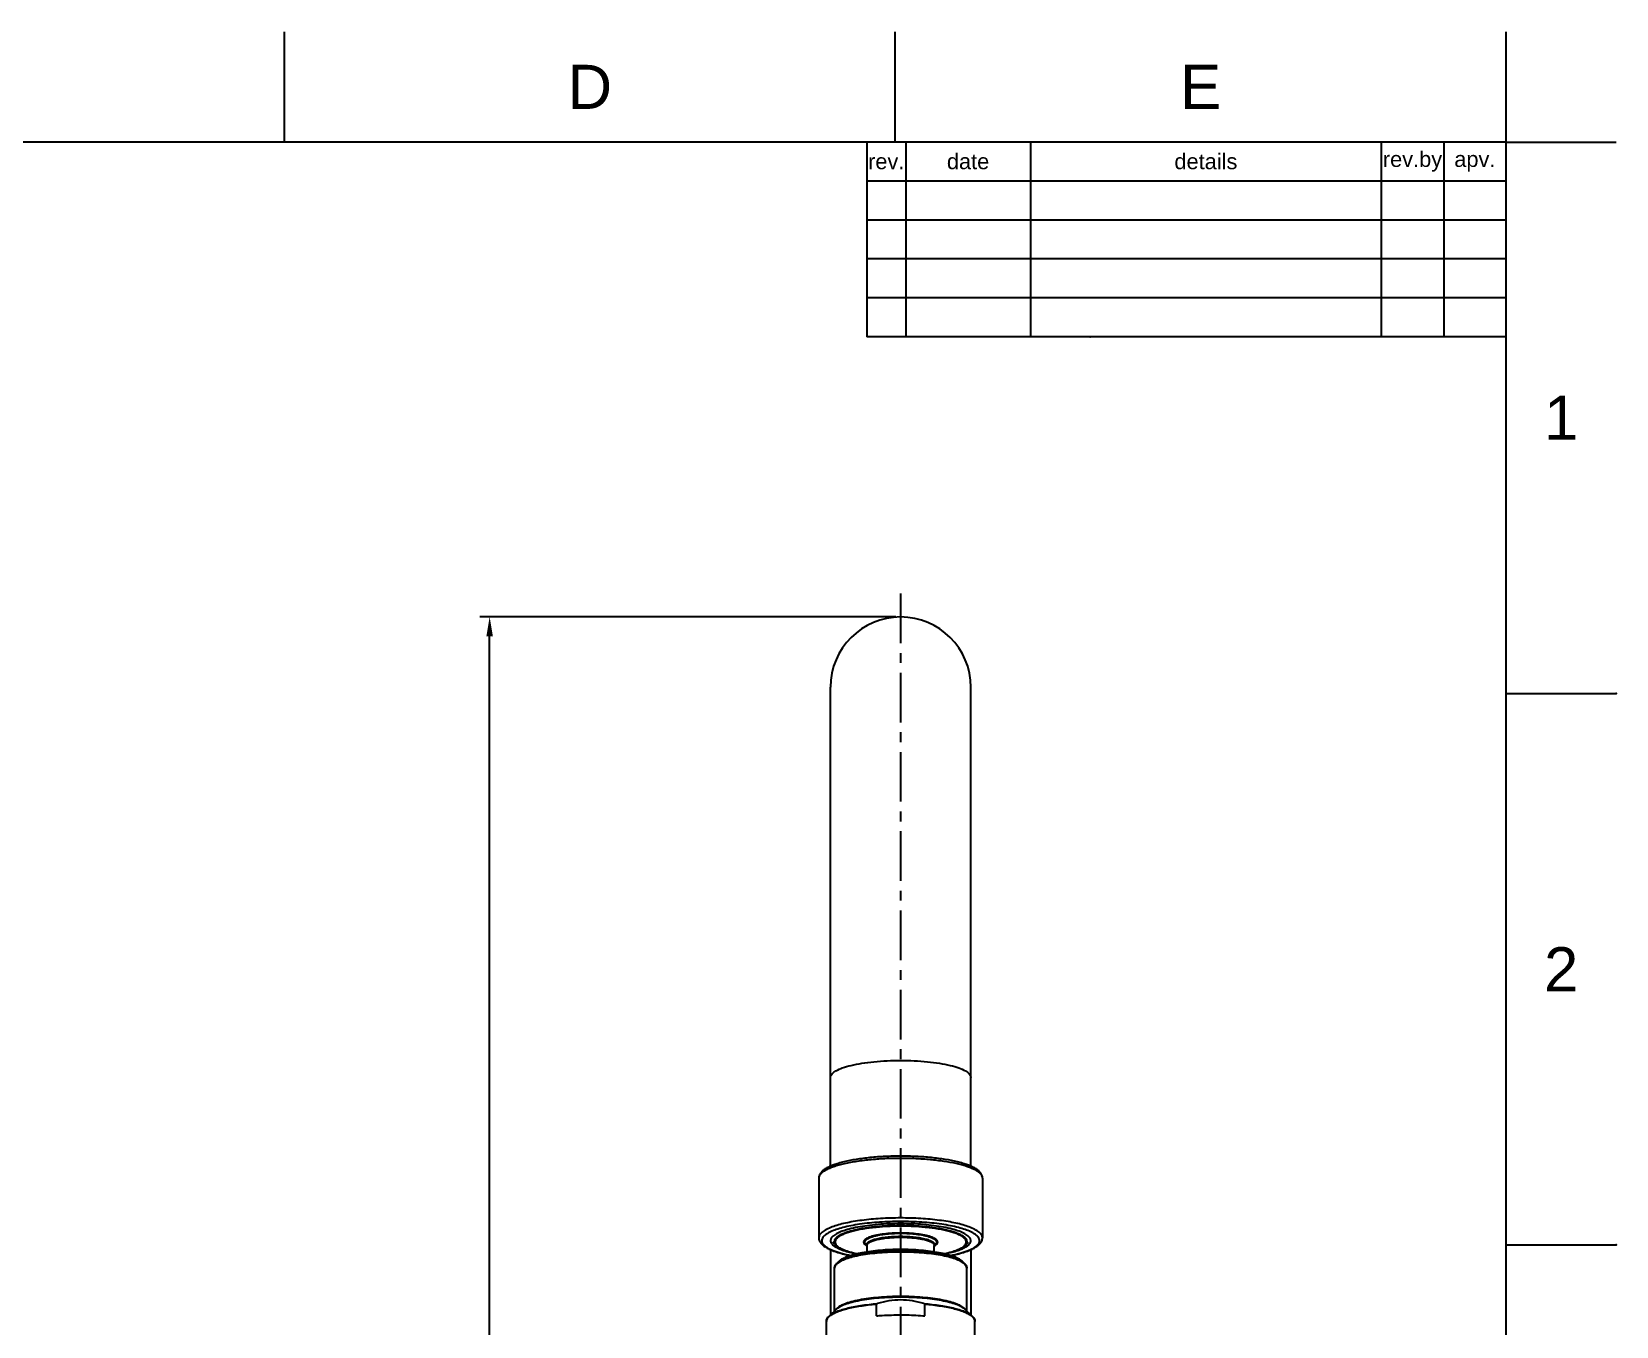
# Model space of a CAD drawing. Header units: millimetres. Extents: x 789 to 1209, y 393 to 987.
# Drawn here: x 1005.9 to 1209.1, y 820.5 to 986.5 of the extents above; entities that cross this region are included whole.
import ezdxf

# ---------------------------------------------------------------- set-up
doc = ezdxf.new("R2010")
doc.units = ezdxf.units.MM
doc.header["$LTSCALE"] = 0.1
doc.linetypes.add('CENTERX2', pattern=[101.6, 63.5, -12.7, 12.7, -12.7])
for name, color, linetype in [('02___PRT_ALL_AXES', 7, 'Continuous'), ('CENTER', 1, 'CENTERX2'), ('DIM', 3, 'Continuous'), ('FORM', 7, 'Continuous'), ('TEXT', 2, 'Continuous')]:
    doc.layers.add(name, color=color, linetype=linetype)
doc.styles.get("Standard").update_dxf_attribs({"font": 'arial.ttf'})
doc.dimstyles.new('ISO-25', dxfattribs={"dimtxt": 2.5, "dimasz": 2.5, "dimexe": 1.25, "dimexo": 0.625, "dimtad": 1, "dimlfac": 1.333333, "dimtxsty": 'Standard', "dimcen": 2.5, "dimadec": 0, "dimazin": 0, "dimtfac": 1, "dimtmove": 0, "dimatfit": 3, "dimfxl": 0, "dimarcsym": 0})

# ---------------------------------------------------------------- blocks, each defined once
blk = doc.blocks.new('*D4')
at = {"layer": 'Defpoints', "color": 0}
for p in [(1064.64, 911.49), (1117.36, 911.49), (1091.26, 609.61)]:
    blk.add_point(p, dxfattribs=at)
at = {"layer": 'DIM', "color": 0, "lineweight": -2}
for p, q in [((1116.73, 911.49), (1063.39, 911.49)), ((1064.64, 612.11), (1064.64, 908.99)), ((1090.63, 609.61), (1063.39, 609.61))]:
    blk.add_line(p, q, dxfattribs=at)
at = {"layer": 'DIM', "color": 0}
for points in [[(1064.22, 908.99), (1065.06, 908.99), (1064.64, 911.49)], [(1064.22, 612.11), (1065.06, 612.11), (1064.64, 609.61)]]:
    blk.add_solid(points, dxfattribs=at)
at = {"layer": 'DIM', "color": 0, "insert": (1062.51, 760.55), "char_height": 2.5, "attachment_point": 5, "rotation": 90}
blk.add_mtext('402,5', dxfattribs=at)

msp = doc.modelspace()

# ---------------------------------------------------------------- linework, layer by layer
for p, q in [((1038.3213, 972.3843), (1038.3213, 986.5257)), ((1116.6648, 972.3843), (1116.6648, 986.5257)), ((1195.0082, 972.3843), (1195.0082, 986.5257)), ((1195.0082, 972.3843), (803.291, 972.3843)), ((1195.0082, 406.7277), (1195.0082, 972.3843)), ((1195.0082, 972.3843), (1209.1496, 972.3843)), ((1195.0082, 901.6772), (1209.1496, 901.6772)), ((1195.0082, 830.9701), (1209.1496, 830.9701))]:
    msp.add_line(p, q)
at = {"color": 7, "linetype": 'Continuous'}
for p, q in [((1108.3578, 841.0631), (1108.3578, 902.4693)), ((1126.3578, 841.0632), (1126.3578, 902.4693)), ((1108.3681, 832.6581), (1108.3596, 832.6541)), ((1109.1079, 830.878), (1108.6421, 831.3158)), ((1125.6077, 830.878), (1126.0736, 831.3158)), ((1126.3561, 832.6541), (1126.3475, 832.6581)), ((1108.3578, 830.3679), (1108.3578, 822.0191)), ((1113.0453, 830.8532), (1112.8609, 831.0265)), ((1121.6703, 830.8532), (1121.8547, 831.0265)), ((1126.3578, 830.368), (1126.3578, 822.0191)), ((1109.4711, 828.8869), (1109.193, 828.6257)), ((1125.2446, 828.8869), (1125.5226, 828.6257)), ((1114.2392, 821.883), (1114.2392, 823.3509)), ((1120.4764, 821.883), (1120.4764, 823.3509)), ((1109.1079, 822.7239), (1108.1762, 821.8484)), ((1125.6077, 822.7239), (1126.5395, 821.8484))]:
    msp.add_line(p, q, dxfattribs=at)
for centre, radius, start, end in [((1117.3578, 902.4863), 9, 0, 180), ((1110.0065, 831.6989), 1.1695, 222.784994, 223.338317), ((1112.3582, 824.4808), 5.3128, 112.682853, 112.962728), ((1113.3282, 831.0494), 0.3302, 202.587028, 205.714031), ((1121.3875, 831.0494), 0.3302, 334.285962, 337.412971), ((1122.358, 824.4821), 5.3114, 67.029419, 67.319188), ((1124.7091, 831.6989), 1.1695, 316.661898, 317.214967), ((1110.9341, 826.5512), 2.7148, 121.649059, 122.025366), ((1123.7816, 826.5512), 2.7148, 57.974655, 58.350757)]:
    msp.add_arc(centre, radius, start, end, dxfattribs=at)
for points, knots in [([(1108.358, 852.4532), (1108.358, 852.8127), (1109.0076, 853.3233), (1109.9369, 853.704), (1111.0662, 854.0307), (1112.4127, 854.2879), (1114.5348, 854.5571), (1116.2083, 854.6305), (1117.3578, 854.6305)], [0, 0, 0, 0, 0.11275707, 0.2081964, 0.33018043, 0.47552937, 0.63950368, 1, 1, 1, 1]), ([(1117.3578, 854.6305), (1118.5073, 854.6305), (1120.1809, 854.5571), (1122.3029, 854.2879), (1123.6495, 854.0307), (1124.7787, 853.704), (1125.7081, 853.3233), (1126.3577, 852.8127), (1126.3577, 852.4532)], [0, 0, 0, 0, 0.36049632, 0.52447063, 0.66981957, 0.7918036, 0.88724293, 1, 1, 1, 1]), ([(1117.3578, 842.3606), (1116.6877, 842.3606), (1115.3714, 842.3295), (1113.4604, 842.1908), (1111.6965, 841.9655), (1110.3528, 841.7038), (1109.4032, 841.4497), (1108.7922, 841.2499), (1108.257, 841.0337), (1107.7996, 840.7995), (1107.4189, 840.5439), (1107.1184, 840.2548), (1106.9441, 839.9724), (1106.8704, 839.7274), (1106.8578, 839.6002), (1106.8578, 839.5361)], [0, 0, 0, 0, 0.17629022, 0.34622595, 0.50382323, 0.64383043, 0.70594425, 0.76232277, 0.81283993, 0.85764043, 0.89728316, 0.9330463, 0.96662792, 0.98314237, 1, 1, 1, 1]), ([(1117.3578, 842.0763), (1116.6748, 842.0763), (1115.3332, 842.0449), (1113.3859, 841.9048), (1111.5901, 841.6776), (1110.2241, 841.4143), (1109.2621, 841.1601), (1108.6485, 840.9621), (1108.1178, 840.751), (1107.6746, 840.5287), (1107.3221, 840.2967), (1107.0624, 840.0555), (1106.8978, 839.8031), (1106.8578, 839.6208), (1106.8578, 839.5361)], [0, 0, 0, 0, 0.18270748, 0.35880737, 0.52201843, 0.66666236, 0.73052386, 0.78809421, 0.83903168, 0.8831548, 0.9205187, 0.95155578, 0.97734641, 1, 1, 1, 1]), ([(1127.8578, 839.5361), (1127.8578, 839.6002), (1127.8453, 839.7274), (1127.7715, 839.9724), (1127.5972, 840.2548), (1127.2968, 840.5439), (1126.9161, 840.7995), (1126.4587, 841.0337), (1125.9235, 841.2499), (1125.3125, 841.4497), (1124.3628, 841.7038), (1123.0191, 841.9655), (1121.2553, 842.1908), (1119.3443, 842.3295), (1118.028, 842.3606), (1117.3578, 842.3606)], [0, 0, 0, 0, 0.0168582, 0.03337246, 0.06695337, 0.1027172, 0.14235976, 0.18716037, 0.23767762, 0.29405615, 0.35616999, 0.49617718, 0.65377437, 0.82370997, 1, 1, 1, 1]), ([(1127.8246, 839.738), (1127.7647, 839.9198), (1127.5479, 840.1762), (1127.1739, 840.4478), (1126.784, 840.6635), (1126.3148, 840.8686), (1125.7684, 841.0629), (1125.1498, 841.2442), (1124.1997, 841.4753), (1122.8714, 841.7147), (1121.1425, 841.921), (1119.2833, 842.0479), (1118.0066, 842.0763), (1117.3578, 842.0763)], [0, 0, 0, 0, 0.05217993, 0.08632103, 0.12658533, 0.17312005, 0.22584074, 0.28451058, 0.34877902, 0.4922686, 0.65207365, 0.82315237, 1, 1, 1, 1]), ([(1127.8578, 839.5361), (1127.8578, 839.553), (1127.855, 839.6213), (1127.8407, 839.6891), (1127.8246, 839.738)], [0, 0, 0, 0, 0.24653705, 1, 1, 1, 1]), ([(1117.3578, 833.9806), (1116.4468, 833.9806), (1114.6876, 833.924), (1112.5556, 833.7093), (1111.0024, 833.4476), (1109.9962, 833.2237), (1109.1258, 832.9699), (1108.6015, 832.7671), (1108.3681, 832.6581)], [0, 0, 0, 0, 0.29904901, 0.57729094, 0.70260587, 0.81589526, 0.91544746, 1, 1, 1, 1]), ([(1117.3578, 834.4352), (1116.5018, 834.4352), (1114.8383, 834.3866), (1112.8107, 834.2024), (1111.3062, 833.9787), (1110.3015, 833.7847), (1109.4036, 833.5629), (1108.848, 833.3873), (1108.592, 833.2934)], [0, 0, 0, 0, 0.28931376, 0.56214192, 0.68754898, 0.80328253, 0.90784364, 1, 1, 1, 1]), ([(1117.3578, 833.7085), (1116.3858, 833.7085), (1114.9575, 833.6542), (1113.1206, 833.463), (1111.8873, 833.2722), (1110.8011, 833.0365), (1110.0057, 832.7982), (1109.4688, 832.5842), (1109.1396, 832.4247), (1108.8654, 832.2594), (1108.7089, 832.1368), (1108.6422, 832.0741)], [0, 0, 0, 0, 0.32456396, 0.47653887, 0.6164817, 0.74103654, 0.84744838, 0.89324182, 0.93390154, 0.96942755, 1, 1, 1, 1]), ([(1117.3578, 833.4528), (1116.7161, 833.4528), (1115.4636, 833.419), (1113.6667, 833.2683), (1112.2756, 833.06), (1111.2837, 832.8432), (1110.6478, 832.6687), (1110.098, 832.4785), (1109.6406, 832.275), (1109.2802, 832.06), (1109.0192, 831.8355), (1108.8822, 831.6273), (1108.839, 831.4613), (1108.8358, 831.2981), (1108.9142, 831.0842), (1109.0357, 830.9459), (1109.1079, 830.878)], [0, 0, 0, 0, 0.19860933, 0.38756697, 0.55784674, 0.6334987, 0.7017024, 0.76181633, 0.81341903, 0.85641252, 0.89123293, 0.91929941, 0.93176947, 0.9438813, 0.96933736, 1, 1, 1, 1]), ([(1117.3578, 833.3845), (1116.735, 833.3845), (1115.5182, 833.3522), (1113.7698, 833.2082), (1112.4127, 833.0091), (1111.4405, 832.8019), (1110.8131, 832.6347), (1110.2667, 832.4521), (1109.8078, 832.2564), (1109.4407, 832.0498), (1109.1686, 831.8334), (1108.9924, 831.6048), (1108.9251, 831.3574), (1108.9844, 831.1092), (1109.0866, 830.9712), (1109.1482, 830.9045)], [0, 0, 0, 0, 0.19705282, 0.38485724, 0.55474526, 0.6305726, 0.69922776, 0.76007334, 0.81267067, 0.85686397, 0.89295212, 0.92205382, 0.94674309, 0.97128023, 1, 1, 1, 1]), ([(1126.1236, 833.2934), (1125.8676, 833.3873), (1125.312, 833.5629), (1124.4141, 833.7847), (1123.4095, 833.9787), (1121.905, 834.2024), (1119.8774, 834.3866), (1118.2138, 834.4352), (1117.3578, 834.4352)], [0, 0, 0, 0, 0.09215636, 0.19671747, 0.31245102, 0.43785808, 0.71068624, 1, 1, 1, 1]), ([(1126.3475, 832.6581), (1126.1141, 832.7671), (1125.5898, 832.9699), (1124.7194, 833.2237), (1123.7132, 833.4476), (1122.16, 833.7093), (1120.028, 833.924), (1118.2689, 833.9806), (1117.3578, 833.9806)], [0, 0, 0, 0, 0.08455255, 0.18410475, 0.29739415, 0.42270908, 0.700951, 1, 1, 1, 1]), ([(1126.0735, 832.0741), (1126.0068, 832.1368), (1125.8502, 832.2594), (1125.576, 832.4247), (1125.2469, 832.5842), (1124.71, 832.7982), (1123.9146, 833.0365), (1122.8283, 833.2722), (1121.595, 833.463), (1119.7582, 833.6542), (1118.3299, 833.7085), (1117.3578, 833.7085)], [0, 0, 0, 0, 0.03057245, 0.06609846, 0.10675818, 0.15255162, 0.25896346, 0.3835183, 0.52346113, 0.67543604, 1, 1, 1, 1]), ([(1125.6077, 830.878), (1125.6799, 830.9459), (1125.8014, 831.0842), (1125.8799, 831.2981), (1125.8766, 831.4613), (1125.8335, 831.6273), (1125.6964, 831.8355), (1125.4355, 832.06), (1125.0751, 832.275), (1124.6177, 832.4785), (1124.0678, 832.6687), (1123.4319, 832.8432), (1122.4401, 833.06), (1121.049, 833.2683), (1119.252, 833.419), (1117.9995, 833.4528), (1117.3578, 833.4528)], [0, 0, 0, 0, 0.03066264, 0.0561187, 0.06823053, 0.08070059, 0.10876707, 0.14358748, 0.18658097, 0.23818367, 0.2982976, 0.3665013, 0.44215326, 0.61243303, 0.80139066, 1, 1, 1, 1]), ([(1125.5674, 830.9045), (1125.6291, 830.9712), (1125.7313, 831.1092), (1125.7905, 831.3574), (1125.7233, 831.6048), (1125.5471, 831.8334), (1125.275, 832.0498), (1124.9079, 832.2564), (1124.4489, 832.4521), (1123.9026, 832.6347), (1123.2751, 832.8019), (1122.303, 833.0091), (1120.9458, 833.2082), (1119.1974, 833.3522), (1117.9807, 833.3845), (1117.3578, 833.3845)], [0, 0, 0, 0, 0.02871978, 0.05325693, 0.0779462, 0.10704789, 0.14313603, 0.18732931, 0.23992664, 0.30077221, 0.36942737, 0.44525471, 0.61514273, 0.80294717, 1, 1, 1, 1]), ([(1108.592, 833.2934), (1108.3375, 833.2), (1107.9802, 833.0511), (1107.556, 832.812), (1107.3072, 832.6379), (1107.1105, 832.4592), (1106.967, 832.2759), (1106.8783, 832.0877), (1106.8578, 831.9574), (1106.8578, 831.895)], [0, 0, 0, 0, 0.34751379, 0.49435824, 0.62353235, 0.73602899, 0.83377278, 0.9200864, 1, 1, 1, 1]), ([(1106.8578, 831.895), (1106.8578, 831.8218), (1106.8743, 831.6762), (1106.9708, 831.3976), (1107.196, 831.0817), (1107.5784, 830.7666), (1108.0611, 830.4876), (1108.6445, 830.2339), (1109.3277, 830.0021), (1110.1059, 829.7921), (1110.6587, 829.6729), (1110.9494, 829.6165)], [0, 0, 0, 0, 0.04425482, 0.08770543, 0.177028, 0.27432558, 0.38533302, 0.5130166, 0.65832983, 0.82101114, 1, 1, 1, 1]), ([(1108.3596, 832.6541), (1108.2359, 832.5962), (1108.0092, 832.4794), (1107.711, 832.2847), (1107.481, 832.0836), (1107.3207, 831.8757), (1107.2335, 831.6593), (1107.227, 831.4375), (1107.3021, 831.2199), (1107.4514, 831.0107), (1107.6706, 830.8087), (1107.9582, 830.6129), (1108.3127, 830.4239), (1108.9052, 830.1683), (1109.8001, 829.8841), (1110.5658, 829.7099), (1110.9836, 829.628)], [0, 0, 0, 0, 0.06743127, 0.12576177, 0.17546467, 0.21762951, 0.25430935, 0.2887369, 0.32482316, 0.3659666, 0.41440083, 0.47133961, 0.53733604, 0.6125299, 0.78973018, 1, 1, 1, 1]), ([(1108.4444, 831.8324), (1108.4193, 831.7891), (1108.3787, 831.7002), (1108.3522, 831.5582), (1108.3642, 831.4156), (1108.4142, 831.2748), (1108.5005, 831.1368), (1108.6732, 830.9447), (1108.986, 830.7167), (1109.4682, 830.4717), (1110.0741, 830.2425), (1110.795, 830.0329), (1111.3162, 829.915), (1111.5938, 829.859)], [0, 0, 0, 0, 0.03631122, 0.0701941, 0.10367274, 0.13884873, 0.17752476, 0.22102251, 0.32547114, 0.45583498, 0.61257641, 0.79463254, 1, 1, 1, 1]), ([(1108.6422, 832.0741), (1108.6216, 832.0548), (1108.5476, 831.9813), (1108.4824, 831.8983), (1108.4444, 831.8324)], [0, 0, 0, 0, 0.27100603, 1, 1, 1, 1]), ([(1117.3578, 832.4983), (1116.9895, 832.4983), (1116.2715, 832.4783), (1115.2443, 832.3895), (1114.4529, 832.2669), (1113.8934, 832.1391), (1113.539, 832.0368), (1113.2365, 831.9255), (1112.9894, 831.8068), (1112.8002, 831.6817), (1112.6699, 831.5502), (1112.6018, 831.4072), (1112.6112, 831.2569), (1112.6948, 831.1171), (1112.7801, 831.0403), (1112.8302, 831.002)], [0, 0, 0, 0, 0.20104347, 0.39171949, 0.5623834, 0.6375795, 0.70484662, 0.76354552, 0.81329988, 0.85413557, 0.88679119, 0.91334226, 0.93789687, 0.96557386, 1, 1, 1, 1]), ([(1117.3578, 832.43), (1117.008, 832.43), (1116.3253, 832.4116), (1115.3458, 832.3294), (1114.5876, 832.2159), (1114.0469, 832.0977), (1113.7003, 832.0026), (1113.4006, 831.8989), (1113.1513, 831.7879), (1112.9548, 831.6709), (1112.8127, 831.5482), (1112.7258, 831.4175), (1112.7045, 831.2764), (1112.7554, 831.1389), (1112.8216, 831.0635), (1112.8609, 831.0265)], [0, 0, 0, 0, 0.19864499, 0.38762745, 0.55793829, 0.63360096, 0.70181596, 0.76194026, 0.81355054, 0.85655201, 0.89137772, 0.9194479, 0.94387099, 0.96933136, 1, 1, 1, 1]), ([(1113.0233, 830.9225), (1113.0089, 830.957), (1112.9926, 831.033), (1113.0228, 831.1513), (1113.1022, 831.2622), (1113.2256, 831.3677), (1113.3922, 831.4688), (1113.6916, 831.607), (1114.1658, 831.7557), (1114.8354, 831.8964), (1115.6134, 832.0018), (1116.4664, 832.0673), (1117.0566, 832.0819), (1117.3578, 832.0819)], [0, 0, 0, 0, 0.02353754, 0.04723485, 0.07470579, 0.10824708, 0.14894772, 0.19717384, 0.31573645, 0.46109683, 0.6280808, 0.81015464, 1, 1, 1, 1]), ([(1113.0453, 830.9251), (1113.0453, 830.9599), (1113.0617, 831.0348), (1113.1294, 831.1384), (1113.236, 831.2375), (1113.3808, 831.3327), (1113.5628, 831.4241), (1113.8719, 831.5469), (1114.3413, 831.6796), (1114.9889, 831.8047), (1115.7265, 831.8979), (1116.5263, 831.9555), (1117.0773, 831.9684), (1117.3578, 831.9684)], [0, 0, 0, 0, 0.02265514, 0.04844617, 0.0794851, 0.11685027, 0.16097567, 0.21191592, 0.33330857, 0.47795772, 0.64117874, 0.81728311, 1, 1, 1, 1]), ([(1121.8854, 831.002), (1121.9356, 831.0403), (1122.0209, 831.1171), (1122.1044, 831.2569), (1122.1139, 831.4072), (1122.0458, 831.5502), (1121.9154, 831.6817), (1121.7262, 831.8068), (1121.4792, 831.9255), (1121.1766, 832.0368), (1120.8223, 832.1391), (1120.2627, 832.2669), (1119.4713, 832.3895), (1118.4441, 832.4783), (1117.7262, 832.4983), (1117.3578, 832.4983)], [0, 0, 0, 0, 0.03442611, 0.06210309, 0.0866577, 0.11320878, 0.14586441, 0.18670011, 0.23645449, 0.29515339, 0.36242052, 0.43761663, 0.60828054, 0.79895656, 1, 1, 1, 1]), ([(1121.8547, 831.0265), (1121.8941, 831.0635), (1121.9602, 831.1389), (1122.0111, 831.2764), (1121.9899, 831.4175), (1121.903, 831.5482), (1121.7609, 831.6709), (1121.5644, 831.7879), (1121.3151, 831.8989), (1121.0154, 832.0026), (1120.6688, 832.0977), (1120.1281, 832.2159), (1119.3698, 832.3294), (1118.3903, 832.4116), (1117.7076, 832.43), (1117.3578, 832.43)], [0, 0, 0, 0, 0.03066864, 0.05612901, 0.0805521, 0.10862228, 0.14344799, 0.18644946, 0.23805974, 0.29818404, 0.36639904, 0.44206171, 0.61237255, 0.80135501, 1, 1, 1, 1]), ([(1117.3578, 832.0819), (1117.6591, 832.0819), (1118.2493, 832.0673), (1119.1022, 832.0018), (1119.8803, 831.8964), (1120.5499, 831.7557), (1121.0241, 831.607), (1121.3234, 831.4688), (1121.49, 831.3677), (1121.6134, 831.2622), (1121.6929, 831.1513), (1121.7231, 831.033), (1121.7067, 830.957), (1121.6924, 830.9225)], [0, 0, 0, 0, 0.18984536, 0.3719192, 0.53890317, 0.68426355, 0.80282616, 0.85105228, 0.89175292, 0.92529421, 0.95276515, 0.97646246, 1, 1, 1, 1]), ([(1117.3578, 831.9684), (1117.6384, 831.9684), (1118.1894, 831.9555), (1118.9891, 831.8979), (1119.7268, 831.8047), (1120.3743, 831.6796), (1120.8437, 831.5469), (1121.1528, 831.4241), (1121.3349, 831.3327), (1121.4796, 831.2375), (1121.5863, 831.1384), (1121.6539, 831.0348), (1121.6703, 830.9599), (1121.6703, 830.9251)], [0, 0, 0, 0, 0.18271689, 0.35882126, 0.52204228, 0.66669143, 0.78808408, 0.83902433, 0.88314973, 0.9205149, 0.95155383, 0.97734486, 1, 1, 1, 1]), ([(1123.1216, 829.859), (1123.3992, 829.9149), (1123.9205, 830.0328), (1124.6414, 830.2425), (1125.2474, 830.4717), (1125.7296, 830.7167), (1126.0424, 830.9447), (1126.2151, 831.1368), (1126.3014, 831.2748), (1126.3514, 831.4156), (1126.3634, 831.5581), (1126.3369, 831.7002), (1126.2963, 831.789), (1126.2713, 831.8324)], [0, 0, 0, 0, 0.20536802, 0.38742506, 0.54416752, 0.67453221, 0.77898124, 0.82247889, 0.8611546, 0.89633001, 0.92980785, 0.96368978, 1, 1, 1, 1]), ([(1123.732, 829.628), (1124.1498, 829.7099), (1124.9155, 829.8841), (1125.8104, 830.1683), (1126.4029, 830.4239), (1126.7575, 830.6129), (1127.0451, 830.8087), (1127.2643, 831.0107), (1127.4136, 831.2199), (1127.4887, 831.4375), (1127.4822, 831.6593), (1127.395, 831.8757), (1127.2346, 832.0836), (1127.0046, 832.2847), (1126.7065, 832.4794), (1126.4797, 832.5962), (1126.3561, 832.6541)], [0, 0, 0, 0, 0.21027001, 0.38747054, 0.46266454, 0.52866109, 0.58559999, 0.63403431, 0.67517779, 0.71126403, 0.7456915, 0.7823712, 0.82453587, 0.87423858, 0.93256891, 1, 1, 1, 1]), ([(1123.7663, 829.6165), (1124.057, 829.6729), (1124.6098, 829.7921), (1125.388, 830.0021), (1126.0711, 830.2339), (1126.6546, 830.4876), (1127.1373, 830.7666), (1127.5196, 831.0817), (1127.7449, 831.3976), (1127.8414, 831.6762), (1127.8578, 831.8218), (1127.8578, 831.895)], [0, 0, 0, 0, 0.17898914, 0.34167069, 0.4869841, 0.6146677, 0.72567527, 0.82297206, 0.91229526, 0.95574657, 1, 1, 1, 1]), ([(1126.2713, 831.8324), (1126.2592, 831.8533), (1126.2029, 831.9412), (1126.132, 832.0192), (1126.0735, 832.0741)], [0, 0, 0, 0, 0.23078465, 1, 1, 1, 1]), ([(1127.8578, 831.895), (1127.8578, 831.9574), (1127.8374, 832.0877), (1127.7487, 832.2759), (1127.6051, 832.4592), (1127.4085, 832.6379), (1127.1597, 832.812), (1126.7354, 833.0511), (1126.3781, 833.2), (1126.1236, 833.2934)], [0, 0, 0, 0, 0.0799136, 0.16622722, 0.26397101, 0.37646765, 0.50564176, 0.65248621, 1, 1, 1, 1]), ([(1111.7289, 829.8287), (1111.4349, 829.8921), (1110.8905, 830.0256), (1110.1527, 830.2689), (1109.5611, 830.5382), (1109.2348, 830.7588), (1109.1079, 830.878)], [0, 0, 0, 0, 0.31673192, 0.58971649, 0.81675338, 1, 1, 1, 1]), ([(1109.1559, 830.8963), (1109.2674, 830.7782), (1109.5751, 830.5562), (1110.1507, 830.2844), (1110.8924, 830.0348), (1111.4454, 829.8981), (1111.7462, 829.8329)], [0, 0, 0, 0, 0.17209575, 0.3965427, 0.67371111, 1, 1, 1, 1]), ([(1117.3578, 830.0645), (1116.4604, 830.0645), (1115.1408, 830.0153), (1113.441, 829.8423), (1112.2944, 829.6692), (1111.2783, 829.4551), (1110.4183, 829.2059), (1109.815, 828.9622), (1109.4335, 828.7475), (1109.2778, 828.6357), (1109.2101, 828.5785)], [0, 0, 0, 0, 0.32123071, 0.47205308, 0.61142862, 0.73613734, 0.84350178, 0.93163055, 0.96825409, 1, 1, 1, 1]), ([(1117.3578, 830.3873), (1116.4838, 830.3873), (1115.1994, 830.3385), (1113.5472, 830.1661), (1112.4366, 829.9938), (1111.4557, 829.7806), (1110.6286, 829.5313), (1110.0493, 829.2852), (1109.6842, 829.0644), (1109.5354, 828.9474), (1109.4711, 828.8869)], [0, 0, 0, 0, 0.32222883, 0.47317913, 0.61230372, 0.73638525, 0.84292817, 0.93052274, 0.96744453, 1, 1, 1, 1]), ([(1117.3578, 830.1568), (1116.5289, 830.1568), (1115.3065, 830.1143), (1113.7241, 829.9659), (1112.6394, 829.8165), (1111.6595, 829.6305), (1110.8052, 829.4123), (1110.0953, 829.1674), (1109.6832, 828.9693), (1109.5096, 828.8623)], [0, 0, 0, 0, 0.31002716, 0.45692485, 0.5942979, 0.71938838, 0.82981569, 0.92371934, 1, 1, 1, 1]), ([(1109.8171, 829.1399), (1109.8518, 829.1604), (1110.0037, 829.2462), (1110.162, 829.3203), (1110.2855, 829.3726)], [0, 0, 0, 0, 0.23098785, 1, 1, 1, 1]), ([(1110.3094, 829.3827), (1110.503, 829.4636), (1110.9306, 829.6146), (1111.6313, 829.8043), (1112.429, 829.9711), (1113.6431, 830.1647), (1115.2956, 830.3239), (1116.6556, 830.3659), (1117.3578, 830.3659)], [0, 0, 0, 0, 0.0880272, 0.18988646, 0.30431151, 0.42967914, 0.70543588, 1, 1, 1, 1]), ([(1112.8302, 831.002), (1112.8433, 830.992), (1112.9006, 830.9503), (1112.9614, 830.9135), (1113.009, 830.8873)], [0, 0, 0, 0, 0.23249284, 1, 1, 1, 1]), ([(1125.2446, 828.8869), (1125.1802, 828.9474), (1125.0314, 829.0644), (1124.6663, 829.2852), (1124.0871, 829.5313), (1123.2599, 829.7806), (1122.2791, 829.9938), (1121.1685, 830.1661), (1119.5162, 830.3385), (1118.2318, 830.3873), (1117.3578, 830.3873)], [0, 0, 0, 0, 0.03255533, 0.06947729, 0.15707196, 0.26361491, 0.38769645, 0.52682103, 0.67777129, 1, 1, 1, 1]), ([(1117.3578, 830.3659), (1118.0601, 830.3659), (1119.42, 830.3239), (1121.0725, 830.1648), (1122.2865, 829.9711), (1123.0842, 829.8044), (1123.7849, 829.6146), (1124.2124, 829.4637), (1124.4061, 829.3827)], [0, 0, 0, 0, 0.29456014, 0.57031469, 0.69568235, 0.8101084, 0.9119697, 1, 1, 1, 1]), ([(1125.2061, 828.8623), (1125.0325, 828.9693), (1124.6204, 829.1674), (1123.9104, 829.4123), (1123.0562, 829.6305), (1122.0762, 829.8165), (1120.9915, 829.9659), (1119.4092, 830.1143), (1118.1867, 830.1568), (1117.3578, 830.1568)], [0, 0, 0, 0, 0.07628046, 0.17018397, 0.28061121, 0.40570168, 0.54307478, 0.68997256, 1, 1, 1, 1]), ([(1125.5055, 828.5785), (1125.4378, 828.6357), (1125.2821, 828.7475), (1124.9007, 828.9622), (1124.2973, 829.2059), (1123.4374, 829.4551), (1122.4212, 829.6692), (1121.2746, 829.8423), (1119.5749, 830.0153), (1118.2552, 830.0645), (1117.3578, 830.0645)], [0, 0, 0, 0, 0.03174591, 0.06836945, 0.15649822, 0.26386265, 0.38857137, 0.52794692, 0.67876929, 1, 1, 1, 1]), ([(1121.7067, 830.8873), (1121.7233, 830.8964), (1121.7848, 830.9315), (1121.8442, 830.9706), (1121.8854, 831.002)], [0, 0, 0, 0, 0.26784833, 1, 1, 1, 1]), ([(1122.9694, 829.8329), (1123.2702, 829.898), (1123.8233, 830.0348), (1124.5649, 830.2844), (1125.1406, 830.5562), (1125.4483, 830.7782), (1125.5597, 830.8963)], [0, 0, 0, 0, 0.32628939, 0.60345801, 0.82790479, 1, 1, 1, 1]), ([(1125.6077, 830.878), (1125.4809, 830.7588), (1125.1546, 830.5382), (1124.563, 830.2689), (1123.8251, 830.0256), (1123.2807, 829.8921), (1122.9867, 829.8287)], [0, 0, 0, 0, 0.18324624, 0.41028341, 0.68326794, 1, 1, 1, 1]), ([(1124.4308, 829.3723), (1124.474, 829.354), (1124.6333, 829.2839), (1124.7889, 829.2048), (1124.8984, 829.1399)], [0, 0, 0, 0, 0.26913379, 1, 1, 1, 1]), ([(1108.8828, 828.0142), (1108.8828, 828.0694), (1108.8976, 828.1816), (1108.9854, 828.4008), (1109.1036, 828.5416), (1109.193, 828.6257)], [0, 0, 0, 0, 0.23571865, 0.47627925, 1, 1, 1, 1]), ([(1109.2101, 828.5785), (1109.1595, 828.5357), (1109.0691, 828.4496), (1108.9631, 828.3078), (1108.8978, 828.1625), (1108.8828, 828.0623), (1108.8828, 828.0142)], [0, 0, 0, 0, 0.29598461, 0.5549001, 0.78535667, 1, 1, 1, 1]), ([(1109.4944, 828.8529), (1109.4655, 828.8348), (1109.3601, 828.766), (1109.2599, 828.6885), (1109.193, 828.6257)], [0, 0, 0, 0, 0.2708007, 1, 1, 1, 1]), ([(1109.4711, 828.8869), (1109.4948, 828.9092), (1109.6025, 829.0033), (1109.722, 829.0835), (1109.8171, 829.1399)], [0, 0, 0, 0, 0.22698082, 1, 1, 1, 1]), ([(1124.8984, 829.1399), (1124.9321, 829.1199), (1125.0536, 829.0445), (1125.1689, 828.9581), (1125.2446, 828.8869)], [0, 0, 0, 0, 0.27385632, 1, 1, 1, 1]), ([(1125.5226, 828.6257), (1125.5015, 828.6455), (1125.4071, 828.7289), (1125.3035, 828.8015), (1125.2212, 828.8529)], [0, 0, 0, 0, 0.2298727, 1, 1, 1, 1]), ([(1125.8087, 828.1687), (1125.7976, 828.2045), (1125.7299, 828.363), (1125.6078, 828.4921), (1125.5055, 828.5785)], [0, 0, 0, 0, 0.21876715, 1, 1, 1, 1]), ([(1125.5226, 828.6257), (1125.6121, 828.5416), (1125.7303, 828.4008), (1125.818, 828.1816), (1125.8328, 828.0694), (1125.8328, 828.0142)], [0, 0, 0, 0, 0.5237207, 0.76428133, 1, 1, 1, 1]), ([(1125.8328, 828.0142), (1125.8328, 828.0271), (1125.8308, 828.0793), (1125.8205, 828.1312), (1125.8087, 828.1687)], [0, 0, 0, 0, 0.24688162, 1, 1, 1, 1]), ([(1108.1762, 821.8484), (1108.287, 821.9525), (1108.5672, 822.1512), (1109.0749, 822.4045), (1109.7087, 822.6416), (1110.4596, 822.8586), (1111.317, 823.052), (1112.6298, 823.2819), (1113.6631, 823.3967), (1114.3761, 823.4538)], [0, 0, 0, 0, 0.07036699, 0.15769158, 0.26219459, 0.38316044, 0.51929196, 0.66886918, 1, 1, 1, 1]), ([(1114.2392, 823.3509), (1113.5526, 823.2934), (1112.5567, 823.1799), (1111.2897, 822.9569), (1110.4583, 822.7702), (1109.7256, 822.5613), (1109.1014, 822.3334), (1108.594, 822.09), (1108.3088, 821.9003), (1108.1926, 821.8009)], [0, 0, 0, 0, 0.32770669, 0.47611142, 0.61166823, 0.73277904, 0.83822368, 0.92727892, 1, 1, 1, 1]), ([(1117.3578, 824.3633), (1116.4151, 824.3633), (1115.0317, 824.3093), (1113.2568, 824.1183), (1112.074, 823.9283), (1111.0421, 823.6943), (1110.2945, 823.4579), (1109.7986, 823.2454), (1109.501, 823.0882), (1109.2591, 822.9254), (1109.1256, 822.8043), (1109.071, 822.7426)], [0, 0, 0, 0, 0.32983509, 0.4836209, 0.62443873, 0.74872128, 0.85360215, 0.8981722, 0.93734129, 0.97117955, 1, 1, 1, 1]), ([(1117.3578, 824.271), (1116.4377, 824.271), (1115.0857, 824.2197), (1113.347, 824.0387), (1112.1797, 823.858), (1111.1512, 823.635), (1110.2887, 823.376), (1109.6901, 823.1227), (1109.3192, 822.8993), (1109.1711, 822.7833), (1109.1079, 822.7239)], [0, 0, 0, 0, 0.32458853, 0.47657413, 0.61652565, 0.74108704, 0.84750299, 0.93390102, 0.96942773, 1, 1, 1, 1]), ([(1114.3761, 823.4538), (1114.3472, 823.445), (1114.2944, 823.4269), (1114.2392, 823.3797), (1114.2392, 823.3509)], [0, 0, 0, 0, 0.51270618, 1, 1, 1, 1]), ([(1117.3578, 823.9206), (1116.8531, 823.9206), (1115.8427, 823.8367), (1114.8583, 823.601), (1114.3761, 823.4538)], [0, 0, 0, 0, 0.50029972, 1, 1, 1, 1]), ([(1125.6447, 822.7426), (1125.59, 822.8043), (1125.4566, 822.9254), (1125.2146, 823.0882), (1124.9171, 823.2454), (1124.4211, 823.4579), (1123.6736, 823.6943), (1122.6417, 823.9283), (1121.4589, 824.1183), (1119.6839, 824.3093), (1118.3005, 824.3633), (1117.3578, 824.3633)], [0, 0, 0, 0, 0.02882046, 0.06265872, 0.10182781, 0.14639787, 0.25127874, 0.37556129, 0.51637912, 0.67016492, 1, 1, 1, 1]), ([(1125.6077, 822.7239), (1125.5446, 822.7833), (1125.3964, 822.8993), (1125.0256, 823.1227), (1124.4269, 823.376), (1123.5645, 823.635), (1122.536, 823.858), (1121.3687, 824.0387), (1119.6299, 824.2197), (1118.2779, 824.271), (1117.3578, 824.271)], [0, 0, 0, 0, 0.03057227, 0.06609897, 0.15249701, 0.25891296, 0.38347435, 0.52342588, 0.67541147, 1, 1, 1, 1]), ([(1120.3395, 823.4538), (1119.8574, 823.601), (1118.8729, 823.8367), (1117.8625, 823.9206), (1117.3578, 823.9206)], [0, 0, 0, 0, 0.49970083, 1, 1, 1, 1]), ([(1120.4764, 823.3509), (1120.4764, 823.3797), (1120.4212, 823.4269), (1120.3685, 823.445), (1120.3395, 823.4538)], [0, 0, 0, 0, 0.48729368, 1, 1, 1, 1]), ([(1120.3395, 823.4538), (1121.0525, 823.3967), (1122.0859, 823.2819), (1123.3987, 823.052), (1124.2561, 822.8586), (1125.007, 822.6416), (1125.6408, 822.4045), (1126.1485, 822.1512), (1126.4287, 821.9525), (1126.5395, 821.8484)], [0, 0, 0, 0, 0.33113082, 0.48070804, 0.61683956, 0.7378054, 0.84230842, 0.92963301, 1, 1, 1, 1]), ([(1126.523, 821.8009), (1126.4068, 821.9003), (1126.1217, 822.09), (1125.6143, 822.3334), (1124.9901, 822.5613), (1124.2574, 822.7702), (1123.4259, 822.9569), (1122.1589, 823.1799), (1121.1631, 823.2934), (1120.4764, 823.3509)], [0, 0, 0, 0, 0.07272108, 0.16177632, 0.26722096, 0.38833177, 0.52388859, 0.67229331, 1, 1, 1, 1]), ([(1107.8328, 821.1736), (1107.8328, 821.2342), (1107.8491, 821.3575), (1107.9461, 821.5996), (1108.077, 821.7552), (1108.1762, 821.8484)], [0, 0, 0, 0, 0.23427791, 0.47416555, 1, 1, 1, 1]), ([(1107.8591, 821.3445), (1107.8547, 821.3304), (1107.8397, 821.2747), (1107.8328, 821.2166), (1107.8328, 821.1736)], [0, 0, 0, 0, 0.2550403, 1, 1, 1, 1]), ([(1108.1926, 821.8009), (1108.1511, 821.7655), (1108.013, 821.6365), (1107.8988, 821.4737), (1107.8591, 821.3445)], [0, 0, 0, 0, 0.28760088, 1, 1, 1, 1]), ([(1109.071, 822.7426), (1109.063, 822.7336), (1109.0328, 822.6984), (1109.005, 822.661), (1108.9862, 822.6322)], [0, 0, 0, 0, 0.25986807, 1, 1, 1, 1]), ([(1114.2392, 821.883), (1114.4925, 821.9042), (1115.5304, 821.9793), (1116.5714, 822.01), (1117.3578, 822.01)], [0, 0, 0, 0, 0.24424326, 1, 1, 1, 1]), ([(1117.3578, 822.01), (1117.6223, 822.01), (1118.6628, 821.9995), (1119.703, 821.9478), (1120.4764, 821.883)], [0, 0, 0, 0, 0.25415027, 1, 1, 1, 1]), ([(1125.7294, 822.6322), (1125.7234, 822.6416), (1125.6972, 822.68), (1125.668, 822.7163), (1125.6447, 822.7426)], [0, 0, 0, 0, 0.24059699, 1, 1, 1, 1]), ([(1126.8828, 821.1736), (1126.8828, 821.2271), (1126.8664, 821.3383), (1126.7947, 821.4998), (1126.6782, 821.6575), (1126.5788, 821.7533), (1126.523, 821.8009)], [0, 0, 0, 0, 0.21522053, 0.44596702, 0.70471032, 1, 1, 1, 1]), ([(1126.5395, 821.8484), (1126.6386, 821.7552), (1126.7696, 821.5996), (1126.8665, 821.3575), (1126.8828, 821.2342), (1126.8828, 821.1736)], [0, 0, 0, 0, 0.52583441, 0.76572206, 1, 1, 1, 1])]:
    msp.add_open_spline(points, degree=3, knots=knots, dxfattribs=at)
for p in [(1141.6648, 947.3843), (1209.1496, 901.6772), (1209.1496, 830.9701)]:
    msp.add_point(p)
at = {"layer": '02___PRT_ALL_AXES', "color": 7, "linetype": 'Continuous'}
for p, q in [((1106.8578, 839.5361), (1106.8578, 831.895)), ((1127.8578, 839.5361), (1127.8578, 831.895)), ((1113.0453, 830.083), (1113.0453, 830.9251)), ((1121.6703, 830.083), (1121.6703, 830.9251)), ((1108.8828, 822.5124), (1108.8828, 828.0142)), ((1125.8328, 822.5124), (1125.8328, 828.0142)), ((1107.8328, 815.4121), (1107.8328, 821.1736)), ((1126.8828, 815.4121), (1126.8828, 821.1736))]:
    msp.add_line(p, q, dxfattribs=at)
at = {"layer": 'CENTER'}
msp.add_line((1117.3578, 914.4863), (1117.3578, 487.9641), dxfattribs=at)
at = {"layer": 'FORM'}
for p, q in [((1113.0082, 972.3843), (1113.0082, 947.3843)), ((1118.0082, 972.3843), (1118.0082, 947.3843)), ((1134.0082, 972.3843), (1134.0082, 947.3843)), ((1179.0082, 972.3843), (1179.0082, 947.3843)), ((1187.0082, 972.3843), (1187.0082, 947.3843)), ((1195.0082, 967.3843), (1113.0082, 967.3843)), ((1195.0082, 962.3843), (1113.0082, 962.3843)), ((1195.0082, 957.3843), (1113.0082, 957.3843)), ((1195.0082, 952.3843), (1113.0082, 952.3843)), ((1195.0082, 947.3843), (1113.0082, 947.3843))]:
    msp.add_line(p, q, dxfattribs=at)

# ---------------------------------------------------------------- texts
at = {"char_height": 5.6566, "attachment_point": 5}
for s, width, insert in [('D', 10, (1077.493, 979.455)), ('E', 10, (1155.8365, 979.455)), ('1', 50, (1202.0789, 937.0307)), ('2', 50, (1202.0789, 866.3237))]:
    msp.add_mtext_dynamic_manual_height_columns(s, width=width, gutter_width=12.5, heights=[0], dxfattribs=dict(at, insert=insert))
at = {"layer": 'TEXT', "char_height": 2, "attachment_point": 5}
for s, width, insert in [('rev.', 5, (1115.5082, 969.8843)), ('date', 16, (1126.0082, 969.8843)), ('details', 45, (1156.5082, 969.8843)), ('rev.by', 8, (1183.0082, 969.8843)), ('apv.', 8, (1191.0082, 969.8843))]:
    msp.add_mtext_dynamic_manual_height_columns(s, width=width, gutter_width=12.5, heights=[0], dxfattribs=dict(at, insert=insert))

# ---------------------------------------------------------------- dimensions: what is measured, and where the dimension line sits
at = {"layer": 'DIM'}
dim = msp.add_linear_dim(base=(1064.6397, 911.4863), p1=(1091.2578, 609.6113), p2=(1117.3578, 911.4863), angle=90, dimstyle='ISO-25', dxfattribs=at)
dim.commit()
dim.dimension.update_dxf_attribs({"geometry": '*D4', "text_midpoint": (1062.5123, 760.5488)})

doc.saveas('drawing.dxf')
